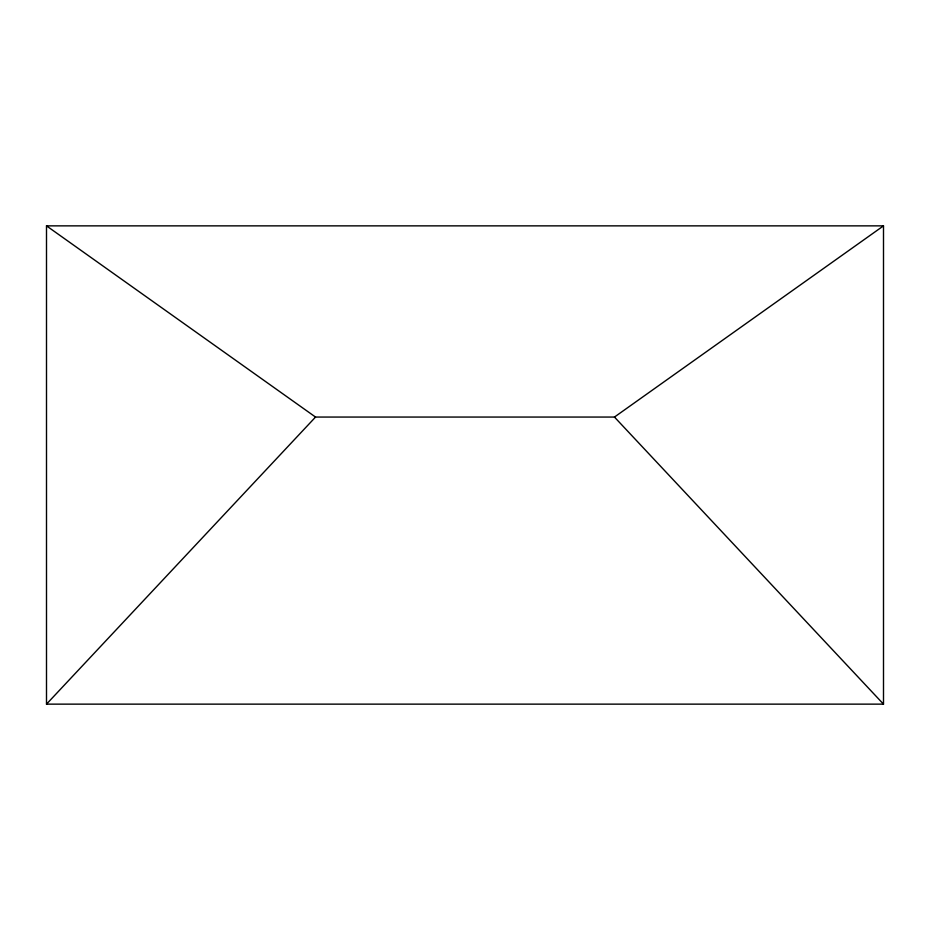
<?xml version="1.0" encoding="UTF-8"?>
<svg xmlns="http://www.w3.org/2000/svg" width="930" height="930" viewBox="0 0 930 930"><rect width="100%" height="100%" fill="white"/><g stroke="black" fill="none" stroke-linecap="round" stroke-linejoin="round"><path stroke-width="1.4" d="M46.5 704.138L315.537 417.059L614.463 417.059L883.5 225.862L883.5 704.138L46.5 704.138L46.5 225.862L883.5 225.862M46.5 225.862L315.537 417.059M614.463 417.059L883.5 704.138"/></g></svg>
